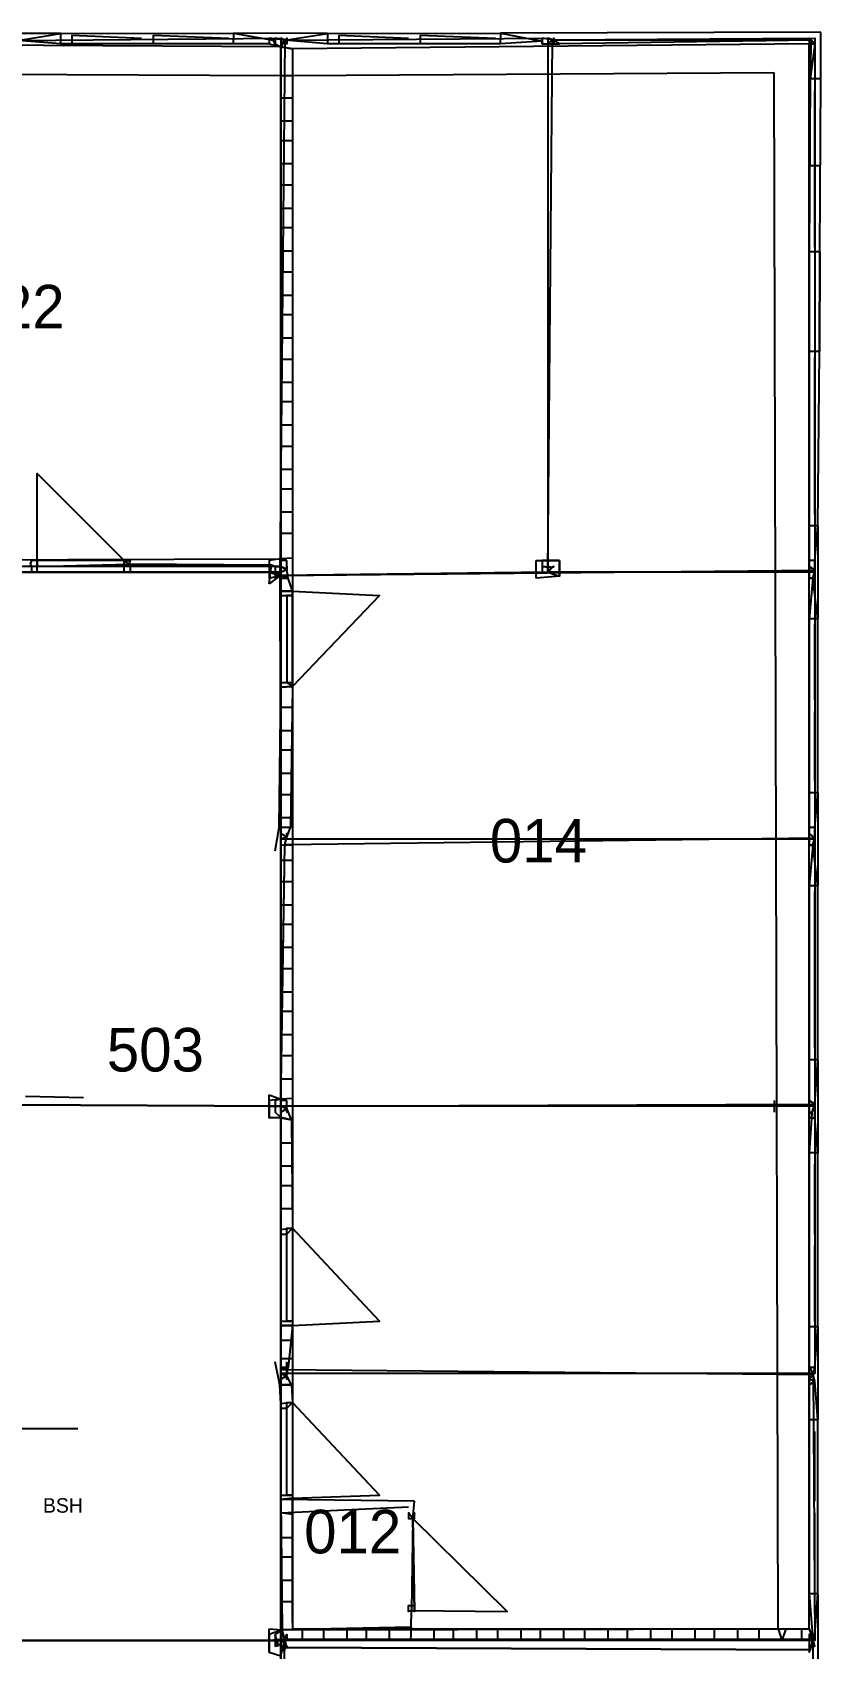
# Model space of a CAD drawing. Header units: metres. Extents: x -641 to 2745, y -1284 to 599.
# Drawn here: x 1109.2 to 1245, y 183.6 to 462 of the extents above; entities that cross this region are included whole.
import ezdxf

# ---------------------------------------------------------------- set-up
doc = ezdxf.new("R2010")
doc.units = ezdxf.units.M

msp = doc.modelspace()

# ---------------------------------------------------------------- linework, layer by layer
for p, q in [((1114, 461.8), (1097.83, 461.83)), ((1106.75, 460.62), (1114, 461.8)), ((1114, 460), (1106.75, 460.62)), ((1114, 461.8), (1143.83, 461.83)), ((1114, 461.8), (1114, 460)), ((1114, 461.8), (1114, 460)), ((1143.8, 460), (1114, 460)), ((1116, 461.5), (1116, 460)), ((1116, 461.5), (1128, 461)), ((1128, 461), (1128, 461)), ((1130, 461.5), (1130, 460)), ((1130, 461.5), (1143, 461)), ((1143.83, 461.83), (1143.8, 460)), ((1143.83, 461.83), (1143.8, 460)), ((1143.83, 461.83), (1143.8, 460)), ((1150, 460), (1143.8, 460)), ((1160, 461.8), (1143.83, 461.83)), ((1143.83, 461.83), (1150.67, 460.67)), ((1154, 459.17), (1152, 459.5)), ((1154, 459.17), (1152, 459.5)), ((1154, 459.17), (1152, 459.5)), ((1152, 371.29), (1152, 459.5)), ((1152, 459.5), (1154, 459.17)), ((1152.71, 460.65), (1160, 461.8)), ((1160, 460), (1152.71, 460.65)), ((1160, 461.8), (1189.83, 461.83)), ((1160, 461.8), (1160, 460)), ((1160, 461.8), (1160, 460)), ((1189.8, 460), (1160, 460)), ((1162, 461.5), (1162, 460)), ((1162, 461.5), (1174, 461)), ((1174, 461), (1174, 461)), ((1176, 461.5), (1176, 460)), ((1176, 461.5), (1189, 461)), ((1189.83, 461.83), (1189.8, 460)), ((1189.83, 461.83), (1189.8, 460)), ((1189.83, 461.83), (1189.8, 460)), ((1197, 460.5), (1189.8, 460)), ((1245, 462), (1189.83, 461.83)), ((1189.83, 461.83), (1197, 460.5)), ((1198.8, 460.73), (1243.44, 460.67)), ((1243.44, 460.67), (1200, 460)), ((1243.2, 454), (1243.44, 460.67)), ((1244, 460), (1243.2, 454)), ((1245, 454), (1245, 462)), ((1154, 459.17), (1154, 371.4)), ((1152, 454.5), (1058.5, 455)), ((1154, 454.5), (1152, 454.5)), ((1154, 454.5), (1152, 454.5)), ((1154, 454.5), (1152, 454.5)), ((1237, 455), (1154, 454.5)), ((1237.67, 187), (1237, 455)), ((1243.2, 454), (1243, 424.2)), ((1245, 454), (1243.2, 454)), ((1245, 454), (1243.2, 454)), ((1244.83, 424.17), (1245, 454)), ((1244, 438.25), (1244, 452)), ((1244, 452), (1244, 452)), ((1154, 450.67), (1152, 450.67)), ((1154, 450.67), (1152, 450.67)), ((1154, 450.67), (1152, 450.67)), ((1154, 446.67), (1152, 446.67)), ((1154, 446.67), (1152, 446.67)), ((1154, 446.67), (1152, 446.67)), ((1154, 443.33), (1152, 443.33)), ((1154, 443.33), (1152, 443.33)), ((1154, 443.33), (1152, 443.33)), ((1154, 439.33), (1152, 439.33)), ((1154, 439.33), (1152, 439.33)), ((1154, 439.33), (1152, 439.33)), ((1245, 439), (1243, 439)), ((1244, 425), (1244, 438.25)), ((1244, 438.25), (1244, 438.25)), ((1154, 435.67), (1152, 435.67)), ((1154, 435.67), (1152, 435.67)), ((1154, 435.67), (1152, 435.67)), ((1154, 431.67), (1152, 431.67)), ((1154, 431.67), (1152, 431.67)), ((1154, 431.67), (1152, 431.67)), ((1154, 428.33), (1152, 428.33)), ((1154, 428.33), (1152, 428.33)), ((1154, 428.33), (1152, 428.33)), ((1154, 424.33), (1152, 424.33)), ((1154, 424.33), (1152, 424.33)), ((1154, 424.33), (1152, 424.33)), ((1243, 424.2), (1243, 407)), ((1244.83, 424.17), (1243, 424.2)), ((1244.83, 424.17), (1243, 424.2)), ((1244.83, 424.17), (1243, 424.2)), ((1244.83, 424.17), (1244.8, 407)), ((1244.8, 407), (1244.83, 424.17)), ((1154, 420.67), (1152, 420.67)), ((1154, 420.67), (1152, 420.67)), ((1154, 420.67), (1152, 420.67)), ((1154, 416.67), (1152, 416.67)), ((1154, 416.67), (1152, 416.67)), ((1154, 416.67), (1152, 416.67)), ((1154, 413.33), (1152, 413.33)), ((1154, 413.33), (1152, 413.33)), ((1154, 413.33), (1152, 413.33)), ((1154, 409.33), (1152, 409.33)), ((1154, 409.33), (1152, 409.33)), ((1154, 409.33), (1152, 409.33)), ((1244.8, 407), (1243, 407)), ((1244.8, 407), (1243, 407)), ((1243, 407), (1243, 377)), ((1244.5, 377), (1244.8, 407)), ((1154, 405.67), (1152, 405.67)), ((1154, 405.67), (1152, 405.67)), ((1154, 405.67), (1152, 405.67)), ((1244, 392.5), (1244, 406)), ((1154, 401.67), (1152, 401.67)), ((1154, 401.67), (1152, 401.67)), ((1154, 401.67), (1152, 401.67)), ((1154, 398.33), (1152, 398.33)), ((1154, 398.33), (1152, 398.33)), ((1154, 398.33), (1152, 398.33)), ((1154, 394.33), (1152, 394.33)), ((1154, 394.33), (1152, 394.33)), ((1154, 394.33), (1152, 394.33)), ((1154, 390.67), (1152, 390.67)), ((1154, 390.67), (1152, 390.67)), ((1154, 390.67), (1152, 390.67)), ((1244, 379), (1244, 392.5)), ((1154, 386.67), (1152, 386.67)), ((1154, 386.67), (1152, 386.67)), ((1154, 386.67), (1152, 386.67)), ((1154, 383.33), (1152, 383.33)), ((1154, 383.33), (1152, 383.33)), ((1154, 383.33), (1152, 383.33)), ((1154, 379.33), (1152, 379.33)), ((1154, 379.33), (1152, 379.33)), ((1154, 379.33), (1152, 379.33)), ((1243, 377), (1243, 370.33)), ((1244.5, 377), (1243, 377)), ((1244, 371), (1244.5, 377)), ((1244.5, 377), (1244.5, 361)), ((1154, 375.67), (1152, 375.67)), ((1154, 375.67), (1152, 375.67)), ((1154, 375.67), (1152, 375.67)), ((1125.8, 370.4), (1150.4, 370.2)), ((1150.4, 370.2), (1125.8, 370.4)), ((1154, 371.4), (1152, 371.29)), ((1154, 371.4), (1152, 371.29)), ((1154, 371.4), (1152, 371.29)), ((1154, 371.4), (1152, 371.29)), ((1196, 368), (1196, 371)), ((1196, 371), (1200, 371)), ((1200, 371), (1200, 368.33)), ((1125, 369), (1110, 369)), ((1150, 367), (1150.4, 370.2)), ((1151.89, 368.44), (1150, 367)), ((1153.25, 368), (1151.89, 368.44)), ((1151.89, 368.44), (1152, 365.75)), ((1154, 365.75), (1153.25, 368)), ((1200, 368.33), (1196, 368)), ((1243.62, 368), (1243, 361)), ((1244.5, 361), (1243.62, 368)), ((1152, 365.75), (1154, 365.75)), ((1152, 349.2), (1152, 365.75)), ((1244.5, 361), (1243, 361)), ((1243, 361), (1243, 331)), ((1244, 347), (1244, 360)), ((1244.5, 331), (1244.5, 361)), ((1151.67, 325), (1152, 349.2)), ((1154, 349.33), (1152, 349.2)), ((1152, 349.2), (1154, 349.33)), ((1154, 349.33), (1153.67, 325)), ((1154, 345.67), (1152, 345.67)), ((1154, 345.67), (1152, 345.67)), ((1154, 345.67), (1152, 345.67)), ((1244, 333), (1244, 345)), ((1154, 341.67), (1152, 341.67)), ((1154, 341.67), (1152, 341.67)), ((1154, 341.67), (1152, 341.67)), ((1154, 338.33), (1152, 338.33)), ((1154, 338.33), (1152, 338.33)), ((1154, 338.33), (1152, 338.33)), ((1154, 334.33), (1152, 334.33)), ((1154, 334.33), (1152, 334.33)), ((1154, 334.33), (1152, 334.33)), ((1154, 330.67), (1152, 330.67)), ((1154, 330.67), (1152, 330.67)), ((1154, 330.67), (1152, 330.67)), ((1243, 331), (1243, 324.33)), ((1244.5, 331), (1243, 331)), ((1244, 325), (1244.5, 331)), ((1244.5, 331), (1244.5, 315)), ((1154, 326.67), (1152, 326.67)), ((1154, 326.67), (1152, 326.67)), ((1154, 326.67), (1152, 326.67)), ((1151, 321), (1151.67, 325)), ((1153.67, 325), (1151.67, 325)), ((1152, 278.25), (1152.67, 322.11)), ((1152.67, 322.11), (1154, 322)), ((1154, 322), (1154, 278.33)), ((1243.62, 322), (1243, 315)), ((1244.5, 315), (1243.62, 322)), ((1154, 319.33), (1152, 319.33)), ((1154, 319.33), (1152, 319.33)), ((1154, 319.33), (1152, 319.33)), ((1154, 315.67), (1152, 315.67)), ((1154, 315.67), (1152, 315.67)), ((1154, 315.67), (1152, 315.67)), ((1244.5, 315), (1243, 315)), ((1243, 315), (1243, 285)), ((1244.5, 285), (1244.5, 315)), ((1244, 300.5), (1244, 314)), ((1154, 311.67), (1152, 311.67)), ((1154, 311.67), (1152, 311.67)), ((1154, 311.67), (1152, 311.67)), ((1154, 308.33), (1152, 308.33)), ((1154, 308.33), (1152, 308.33)), ((1154, 308.33), (1152, 308.33)), ((1154, 304.33), (1152, 304.33)), ((1154, 304.33), (1152, 304.33)), ((1154, 304.33), (1152, 304.33)), ((1154, 300.67), (1152, 300.67)), ((1154, 300.67), (1152, 300.67)), ((1154, 300.67), (1152, 300.67)), ((1244, 287), (1244, 300.5)), ((1154, 296.67), (1152, 296.67)), ((1154, 296.67), (1152, 296.67)), ((1154, 296.67), (1152, 296.67)), ((1154, 293.33), (1152, 293.33)), ((1154, 293.33), (1152, 293.33)), ((1154, 293.33), (1152, 293.33)), ((1154, 289.33), (1152, 289.33)), ((1154, 289.33), (1152, 289.33)), ((1154, 289.33), (1152, 289.33)), ((1154, 285.67), (1152, 285.67)), ((1154, 285.67), (1152, 285.67)), ((1154, 285.67), (1152, 285.67)), ((1243, 285), (1243, 278)), ((1244.5, 285), (1243, 285)), ((1244, 277.36), (1244.5, 285)), ((1244.5, 285), (1244.5, 269)), ((1154, 281.67), (1152, 281.67)), ((1154, 281.67), (1152, 281.67)), ((1154, 281.67), (1152, 281.67)), ((1108, 278.75), (1118, 278.5)), ((1108, 278.75), (1118, 278.5)), ((1150, 275), (1150, 279)), ((1150, 279), (1152, 278.25)), ((1154, 278.33), (1152, 278.25)), ((1154, 278.33), (1152, 278.25)), ((1237, 278), (1237, 276)), ((1243.5, 275.83), (1243, 269)), ((1152, 275.1), (1150, 275)), ((1153.83, 274.67), (1152, 275.1)), ((1153.83, 274.67), (1152, 275.1)), ((1153.83, 274.67), (1152, 275.1)), ((1152, 255.75), (1152, 275.1)), ((1152, 275.1), (1153.83, 274.67)), ((1153.83, 274.67), (1154, 256)), ((1244.5, 269), (1244, 275)), ((1154, 270.67), (1152, 270.67)), ((1154, 270.67), (1152, 270.67)), ((1154, 270.67), (1152, 270.67)), ((1244.5, 269), (1243, 269)), ((1243, 269), (1243, 239)), ((1244.5, 239), (1244.5, 269)), ((1154, 266.67), (1152, 266.67)), ((1154, 266.67), (1152, 266.67)), ((1154, 266.67), (1152, 266.67)), ((1244, 255), (1244, 267)), ((1154, 263.33), (1152, 263.33)), ((1154, 263.33), (1152, 263.33)), ((1154, 263.33), (1152, 263.33)), ((1154, 259.33), (1152, 259.33)), ((1154, 259.33), (1152, 259.33)), ((1154, 259.33), (1152, 259.33)), ((1154, 256), (1152, 255.75)), ((1152, 255.75), (1152, 239.25)), ((1244, 240), (1244, 253)), ((1152, 231.67), (1152, 239.25)), ((1152, 239.25), (1154, 239.25)), ((1154, 236.67), (1152, 236.67)), ((1154, 236.67), (1152, 236.67)), ((1154, 236.67), (1152, 236.67)), ((1154, 239.25), (1153.25, 232)), ((1243, 239), (1243, 232.25)), ((1244.5, 239), (1243, 239)), ((1244, 232), (1244.5, 239)), ((1244.5, 239), (1244.5, 223)), ((1151.8, 229), (1151, 233)), ((1154, 233.5), (1152, 233.5)), ((1154, 233.5), (1152, 233.5)), ((1153.25, 232), (1152, 231.67)), ((1153, 230.57), (1153, 233)), ((1243, 232.25), (1243.73, 230.82)), ((1153.8, 229), (1151.8, 229)), ((1153.8, 229), (1151.8, 229)), ((1152, 225.75), (1151.8, 229)), ((1151.8, 229), (1153.8, 229)), ((1153.8, 229), (1154, 226)), ((1243, 229), (1243, 223)), ((1244.5, 223), (1244, 229.67)), ((1154, 226), (1152, 225.75)), ((1152, 225.75), (1152, 209.25)), ((1244.5, 223), (1243, 223)), ((1243, 223), (1243, 193)), ((1244.5, 193), (1244.5, 223)), ((1105, 221.5), (1117, 221.5)), ((1105, 221.5), (1117, 221.5)), ((1244, 209), (1244, 221)), ((1175, 209), (1152, 209.25)), ((1152, 209.25), (1152.2, 186.8)), ((1154, 188), (1154, 209.5)), ((1174.71, 206), (1175, 209)), ((1152, 207), (1174, 208)), ((1154, 206.67), (1152, 207)), ((1154, 206.67), (1152, 207)), ((1154, 206.67), (1152, 207)), ((1244, 194), (1244, 207)), ((1174.71, 206), (1174.5, 190.17)), ((1154, 202.67), (1152, 202.67)), ((1154, 202.67), (1152, 202.67)), ((1154, 202.67), (1152, 202.67)), ((1154, 199.33), (1152, 199.33)), ((1154, 199.33), (1152, 199.33)), ((1154, 199.33), (1152, 199.33)), ((1154, 195.33), (1152, 195.33)), ((1154, 195.33), (1152, 195.33)), ((1154, 195.33), (1152, 195.33)), ((1243, 193), (1243.62, 185.15)), ((1244.5, 193), (1243, 193)), ((1244, 186), (1244.5, 193)), ((1244.5, 193), (1244.5, 177)), ((1154, 191.67), (1152, 191.67)), ((1154, 191.67), (1152, 191.67)), ((1154, 191.67), (1152, 191.67)), ((1174.43, 187.29), (1174.5, 190.17)), ((1174.43, 187.29), (1174.5, 190.17)), ((1150, 183), (1150, 187)), ((1150, 187), (1152.2, 186.8)), ((1152.2, 186.8), (1174.43, 187.29)), ((1174.43, 187.29), (1152.2, 186.8)), ((1152.2, 186.8), (1243, 187)), ((1152.65, 185.22), (1152.2, 186.8)), ((1155.67, 187), (1155.67, 185)), ((1155.67, 187), (1155.67, 185)), ((1155.67, 187), (1155.67, 185)), ((1159.33, 187), (1159.33, 185)), ((1159.33, 187), (1159.33, 185)), ((1159.33, 187), (1159.33, 185)), ((1163.33, 187), (1163.33, 185)), ((1163.33, 187), (1163.33, 185)), ((1163.33, 187), (1163.33, 185)), ((1166.67, 187), (1166.67, 185)), ((1166.67, 187), (1166.67, 185)), ((1166.67, 187), (1166.67, 185)), ((1170.67, 187), (1170.67, 185)), ((1170.67, 187), (1170.67, 185)), ((1170.67, 187), (1170.67, 185)), ((1174.43, 187.29), (1174.33, 185)), ((1174.43, 187.29), (1174.33, 185)), ((1174.43, 187.29), (1174.33, 185)), ((1178.33, 187), (1178.33, 185)), ((1178.33, 187), (1178.33, 185)), ((1178.33, 187), (1178.33, 185)), ((1181.67, 187), (1181.67, 185)), ((1181.67, 187), (1181.67, 185)), ((1181.67, 187), (1181.67, 185)), ((1185.67, 187), (1185.67, 185)), ((1185.67, 187), (1185.67, 185)), ((1185.67, 187), (1185.67, 185)), ((1189.33, 187), (1189.33, 185)), ((1189.33, 187), (1189.33, 185)), ((1189.33, 187), (1189.33, 185)), ((1193.33, 187), (1193.33, 185)), ((1193.33, 187), (1193.33, 185)), ((1193.33, 187), (1193.33, 185)), ((1196.67, 187), (1196.67, 185)), ((1196.67, 187), (1196.67, 185)), ((1196.67, 187), (1196.67, 185)), ((1200.67, 187), (1200.67, 185)), ((1200.67, 187), (1200.67, 185)), ((1200.67, 187), (1200.67, 185)), ((1204.33, 187), (1204.33, 185)), ((1204.33, 187), (1204.33, 185)), ((1204.33, 187), (1204.33, 185)), ((1208.33, 187), (1208.33, 185)), ((1208.33, 187), (1208.33, 185)), ((1208.33, 187), (1208.33, 185)), ((1211.67, 187), (1211.67, 185)), ((1211.67, 187), (1211.67, 185)), ((1211.67, 187), (1211.67, 185)), ((1215.67, 187), (1215.67, 185)), ((1215.67, 187), (1215.67, 185)), ((1215.67, 187), (1215.67, 185)), ((1219.33, 187), (1219.33, 185)), ((1219.33, 187), (1219.33, 185)), ((1219.33, 187), (1219.33, 185)), ((1223.33, 187), (1223.33, 185)), ((1223.33, 187), (1223.33, 185)), ((1223.33, 187), (1223.33, 185)), ((1226.67, 187), (1226.67, 185)), ((1226.67, 187), (1226.67, 185)), ((1226.67, 187), (1226.67, 185)), ((1230.67, 187), (1230.67, 185)), ((1230.67, 187), (1230.67, 185)), ((1230.67, 187), (1230.67, 185)), ((1234.33, 187), (1234.33, 185)), ((1234.33, 187), (1234.33, 185)), ((1234.33, 187), (1234.33, 185)), ((1237.67, 187), (1238.33, 185)), ((1237.67, 187), (1238.33, 185)), ((1239, 187), (1238.33, 185)), ((1241.67, 187), (1241.67, 185)), ((1241.67, 187), (1241.67, 185)), ((1241.67, 187), (1241.67, 185)), ((1243, 187), (1243.62, 185.15)), ((1243.62, 185.15), (1152.65, 185.22)), ((1243.25, 183.38), (1153, 183.78)), ((1153, 183.78), (1243.25, 183.38))]:
    msp.add_line(p, q)
for points in [[(1152, 459.5), (1060, 460), (1060, 371), (1152, 371.29)], [(1106.75, 460.62), (1152, 461), (1152, 369), (1106, 369)], [(1152.71, 460.65), (1150, 461), (1150, 460), (1152, 459.5)], [(1150.67, 460.67), (1151, 461), (1151, 460), (1150.67, 460.67)], [(1152.71, 460.65), (1151, 461), (1151, 460), (1152, 459.5)], [(1152.71, 460.65), (1151, 461), (1151, 460), (1152, 459.5)], [(1152.71, 460.65), (1151, 461), (1151, 460), (1152, 459.5)], [(1152.71, 460.65), (1198, 461), (1198, 369), (1151.89, 368.44)], [(1152.71, 460.65), (1152, 461), (1152, 460), (1152.71, 460.65)], [(1152.71, 460.65), (1152, 461), (1152, 460), (1152.71, 460.65)], [(1152.71, 460.65), (1152, 461), (1152, 460), (1152.71, 460.65)], [(1152.71, 460.65), (1152, 461), (1152, 460), (1152.71, 460.65)], [(1152.71, 460.65), (1153, 461), (1153, 460), (1152.71, 460.65)], [(1154, 209.5), (1154, 187), (1175, 187), (1243, 187), (1243, 460), (1154, 459.17)], [(1197, 460.5), (1197, 461), (1197, 460), (1197, 460.5)], [(1198.8, 460.73), (1197, 461), (1197, 460), (1198, 460)], [(1198.8, 460.73), (1197, 461), (1197, 460), (1198, 460)], [(1198.8, 460.73), (1197, 461), (1197, 460), (1198, 460)], [(1198.8, 460.73), (1197, 461), (1197, 460), (1198, 460)], [(1198.8, 460.73), (1198, 461), (1198, 460), (1198.8, 460.73)], [(1198.8, 460.73), (1198, 461), (1198, 460), (1198.8, 460.73)], [(1198.8, 460.73), (1198, 461), (1198, 460), (1198.8, 460.73)], [(1198.8, 460.73), (1198, 461), (1198, 460), (1200, 460)], [(1198.8, 460.73), (1244, 461), (1244, 369), (1198, 369)], [(1198.8, 460.73), (1199, 461), (1199, 460), (1198.8, 460.73)], [(1243.44, 460.67), (1243, 461), (1243, 460), (1243.44, 460.67)], [(1243.44, 460.67), (1243, 461), (1243, 460), (1244, 460)], [(1243.44, 460.67), (1243, 461), (1243, 460), (1244, 460)], [(1243.44, 460.67), (1243, 461), (1243, 460), (1244, 460)], [(1243.44, 460.67), (1243, 461), (1243, 460), (1244, 460)], [(1108.8, 370.4), (1109, 370), (1109, 369), (1110, 369), (1110, 370), (1110, 370), (1110, 371), (1109, 371), (1109, 371), (1108.8, 370.4)], [(1125, 371), (1110, 371), (1110, 370), (1125.8, 370.4)], [(1125.8, 370.4), (1126, 370), (1126, 369), (1125, 369), (1125, 370), (1125, 370), (1125, 371), (1126, 371), (1126, 371), (1125.8, 370.4)], [(1152, 371.29), (1150, 371), (1150, 369), (1151.89, 368.44)], [(1153, 371), (1152, 371), (1152, 369), (1153, 369.46)], [(1198, 371), (1197, 371), (1197, 369), (1198, 369)], [(1200, 371), (1198, 371), (1198, 369), (1200, 368.33)], [(1244, 371), (1243, 371), (1243, 369), (1244, 369.33)], [(1243, 370.33), (1243, 370), (1243, 370), (1243, 370.33)], [(1107, 92), (1152, 92), (1152, 370), (969, 370), (969, 323), (1105, 323), (1105, 186), (1106.67, 186)], [(1106, 369), (1152, 369), (1152, 277), (1106, 277.27)], [(1151.89, 368.44), (1150, 369), (1150, 368), (1151.89, 368.44)], [(1150.4, 370.2), (1151, 370), (1151, 370), (1150.4, 370.2)], [(1152, 370), (1151, 370), (1151, 370), (1152, 370)], [(1152, 370), (1151, 370), (1151, 369), (1151.89, 368.44)], [(1152, 370), (1151, 370), (1151, 369), (1151.89, 368.44)], [(1151.89, 368.44), (1151, 369), (1151, 368), (1151.89, 368.44)], [(1151.89, 368.44), (1151, 369), (1151, 368), (1151.89, 368.44)], [(1151.89, 368.44), (1151, 369), (1151, 368), (1151.89, 368.44)], [(1151.89, 368.44), (1151, 368), (1151, 368), (1151.89, 368.44)], [(1244, 369.33), (1244, 323), (1152, 323), (1151.89, 368.44)], [(1153, 369.46), (1152, 370), (1152, 370), (1153, 369.46)], [(1153, 369.46), (1152, 370), (1152, 369), (1153, 369.46)], [(1153, 369.46), (1152, 370), (1152, 369), (1153, 369.46)], [(1153, 369.46), (1152, 369), (1152, 368), (1153.25, 368)], [(1153, 369.46), (1152, 369), (1152, 368), (1153.25, 368)], [(1153, 369.46), (1152, 369), (1152, 368), (1153.25, 368)], [(1153, 369.46), (1152, 369), (1152, 368), (1153.25, 368)], [(1153, 369.46), (1153, 370), (1153, 370), (1153, 369.46)], [(1153.25, 368), (1153, 368), (1153, 368), (1153.25, 368)], [(1197, 370), (1197, 370), (1197, 370), (1197, 370)], [(1198.67, 369.83), (1197, 370), (1197, 370), (1198.67, 369.83)], [(1198.67, 369.83), (1197, 370), (1197, 369), (1198, 369)], [(1198.67, 369.83), (1197, 370), (1197, 369), (1198, 369)], [(1198.67, 369.83), (1198, 370), (1198, 370), (1198.67, 369.83)], [(1198.67, 369.83), (1198, 370), (1198, 369), (1198.67, 369.83)], [(1198.67, 369.83), (1198, 370), (1198, 369), (1198.67, 369.83)], [(1198.67, 369.83), (1199, 370), (1199, 370), (1198.67, 369.83)], [(1244, 369.33), (1243, 370), (1243, 370), (1244, 369.33)], [(1244, 369.33), (1243, 370), (1243, 369), (1244, 369.33)], [(1244, 369.33), (1243, 370), (1243, 369), (1244, 369.33)], [(1244, 369.33), (1243, 369), (1243, 368), (1243.62, 368)], [(1244, 369.33), (1243, 369), (1243, 368), (1243.62, 368)], [(1244, 369.33), (1243, 369), (1243, 368), (1243.62, 368)], [(1244, 369.33), (1243, 369), (1243, 368), (1243.62, 368)], [(1243.62, 368), (1243, 368), (1243, 368), (1243.62, 368)], [(1152, 365.75), (1152, 366), (1152, 366), (1152, 365), (1153, 365), (1153, 365), (1154, 365), (1154, 366), (1154, 366), (1154, 365.75)], [(1154, 349.33), (1154, 365), (1153, 365), (1153, 350)], [(1152, 349.2), (1152, 349), (1152, 349), (1152, 350), (1153, 350), (1153, 350), (1154, 350), (1154, 349), (1154, 349), (1154, 349.33)], [(1153.67, 325), (1152, 325), (1152, 323), (1153, 323.38)], [(1153, 323.38), (1152, 324), (1152, 323), (1153, 323.38)], [(1153, 323.38), (1152, 324), (1152, 323), (1153, 323.38)], [(1153, 323.38), (1152, 324), (1152, 323), (1153, 323.38)], [(1153, 323.38), (1152, 323), (1152, 322), (1152.67, 322.11)], [(1153, 323.38), (1152, 323), (1152, 322), (1152.67, 322.11)], [(1153, 323.38), (1152, 323), (1152, 322), (1152.67, 322.11)], [(1153, 323.38), (1152, 323), (1152, 322), (1152.67, 322.11)], [(1244, 323.25), (1244, 277), (1152, 277), (1152.67, 322.11)], [(1153, 323.38), (1153, 324), (1153, 324), (1153, 323.38)], [(1244, 325), (1243, 325), (1243, 323), (1244, 323.25)], [(1243, 324.33), (1243, 324), (1243, 324), (1243, 324.33)], [(1244, 323.25), (1243, 324), (1243, 323), (1244, 323.25)], [(1244, 323.25), (1243, 324), (1243, 323), (1244, 323.25)], [(1244, 323.25), (1243, 324), (1243, 323), (1244, 323.25)], [(1244, 323.25), (1243, 323), (1243, 322), (1243.62, 322)], [(1244, 323.25), (1243, 323), (1243, 322), (1243.62, 322)], [(1244, 323.25), (1243, 323), (1243, 322), (1243.62, 322)], [(1244, 323.25), (1243, 323), (1243, 322), (1243.62, 322)], [(1152.67, 322.11), (1153, 322), (1153, 322), (1152.67, 322.11)], [(1243.62, 322), (1243, 322), (1243, 322), (1243.62, 322)], [(1106, 277.27), (1152, 277), (1152, 185), (1106, 185)], [(1152, 278.25), (1150, 278), (1150, 277), (1152, 277)], [(1152, 277), (1150, 277), (1150, 275), (1152, 275.1)], [(1152, 278.25), (1151, 278), (1151, 277), (1152, 277)], [(1152, 278.25), (1151, 278), (1151, 277), (1152, 277)], [(1152, 278.25), (1151, 278), (1151, 277), (1152, 277)], [(1151, 278), (1151, 278), (1151, 278), (1151, 278)], [(1152, 277), (1151, 277), (1151, 276), (1152, 275.1)], [(1152, 277), (1151, 277), (1151, 276), (1152, 275.1)], [(1152, 277), (1151, 277), (1151, 276), (1152, 275.1)], [(1151, 276), (1151, 276), (1151, 276), (1151, 276)], [(1153, 278), (1152, 278), (1152, 277), (1153, 276.62)], [(1153, 278), (1152, 278), (1152, 277), (1153, 276.62)], [(1153, 278), (1152, 278), (1152, 277), (1153, 276.62)], [(1153, 278), (1152, 278), (1152, 277), (1153, 276.62)], [(1244, 277.36), (1244, 231), (1152, 231), (1152, 277)], [(1153, 276.62), (1152, 277), (1152, 276), (1153, 276.62)], [(1153, 276.62), (1152, 277), (1152, 276), (1153, 276.62)], [(1153, 276.62), (1152, 277), (1152, 276), (1153, 276.62)], [(1153, 276.62), (1152, 277), (1152, 275), (1153.83, 274.67)], [(1153, 278), (1153, 278), (1153, 278), (1153, 278)], [(1153, 276.62), (1153, 276), (1153, 276), (1153, 276.62)], [(1243, 278), (1243, 278), (1243, 278), (1243, 278)], [(1244, 277.36), (1243, 278), (1243, 277), (1244, 277.36)], [(1244, 277.36), (1243, 278), (1243, 277), (1244, 277.36)], [(1244, 277.36), (1243, 278), (1243, 277), (1244, 277.36)], [(1244, 277.36), (1243, 278), (1243, 277), (1244, 277.36)], [(1244, 277.36), (1243, 277), (1243, 276), (1243.5, 275.83)], [(1244, 277.36), (1243, 277), (1243, 276), (1243.5, 275.83)], [(1244, 277.36), (1243, 277), (1243, 276), (1243.5, 275.83)], [(1244, 277.36), (1243, 277), (1243, 275), (1244, 275)], [(1243.5, 275.83), (1243, 276), (1243, 276), (1243.5, 275.83)], [(1152, 255.75), (1152, 256), (1152, 256), (1152, 255), (1153, 255), (1153, 256), (1154, 256), (1154, 256), (1154, 256), (1154, 256)], [(1154, 256), (1154, 240), (1153, 240), (1153, 255)], [(1152, 239.25), (1152, 239), (1152, 239), (1152, 240), (1153, 240), (1153, 240), (1154, 240), (1154, 239), (1154, 239), (1154, 239.25)], [(1153.25, 232), (1152, 232), (1152, 231), (1153, 230.57)], [(1153.25, 232), (1152, 232), (1152, 231), (1153, 230.57)], [(1153.25, 232), (1152, 232), (1152, 231), (1153, 230.57)], [(1153.25, 232), (1152, 232), (1152, 231), (1153, 230.57)], [(1243.73, 230.82), (1244, 185), (1152, 185), (1152, 231.67)], [(1153.25, 232), (1153, 232), (1153, 232), (1153.25, 232)], [(1243, 232.25), (1243, 232), (1243, 232), (1243, 232.25)], [(1244, 232), (1243, 232), (1243, 231), (1243.73, 230.82)], [(1244, 232), (1243, 232), (1243, 231), (1243.73, 230.82)], [(1244, 232), (1243, 232), (1243, 231), (1243.73, 230.82)], [(1244, 232), (1243, 232), (1243, 231), (1243.73, 230.82)], [(1153, 230.57), (1152, 231), (1152, 230), (1153, 230.57)], [(1153, 230.57), (1152, 231), (1152, 230), (1153, 230.57)], [(1153, 230.57), (1152, 231), (1152, 229), (1153.8, 229)], [(1153, 230.57), (1152, 230), (1152, 230), (1153, 230.57)], [(1153, 230.57), (1153, 230), (1153, 230), (1153, 230.57)], [(1243.73, 230.82), (1243, 231), (1243, 230), (1244, 229.67)], [(1243.73, 230.82), (1243, 231), (1243, 230), (1244, 229.67)], [(1243.73, 230.82), (1243, 231), (1243, 229), (1244, 229.67)], [(1243.73, 230.82), (1243, 230), (1243, 230), (1243.73, 230.82)], [(1244, 229.67), (1243, 230), (1243, 230), (1244, 229.67)], [(1152, 225.75), (1152, 226), (1152, 226), (1152, 225), (1153, 225), (1153, 226), (1154, 226), (1154, 226), (1154, 226), (1154, 226)], [(1154, 226), (1154, 210), (1153, 210), (1153, 225)], [(1152, 209.25), (1152, 209), (1152, 209), (1152, 210), (1153, 210), (1153, 210), (1154, 210), (1154, 209), (1154, 209), (1154, 209.5)], [(1174.71, 206), (1174, 207), (1174, 207), (1174, 206), (1175, 206), (1175, 206), (1175, 206), (1175, 207), (1175, 207), (1174.71, 206)], [(1174.71, 206), (1175, 190), (1175, 190), (1174.71, 206)], [(1174.5, 190.17), (1174, 190), (1174, 190), (1174, 191), (1175, 191), (1175, 190), (1175, 190), (1175, 190), (1175, 190), (1174.5, 190.17)], [(1152.2, 186.8), (1150, 186), (1150, 185), (1152.65, 185.22)], [(1152.2, 186.8), (1151, 186), (1151, 185), (1152.65, 185.22)], [(1152.2, 186.8), (1151, 186), (1151, 185), (1152.65, 185.22)], [(1152.2, 186.8), (1151, 186), (1151, 185), (1152.65, 185.22)], [(1106, 185), (1152, 185), (1152, 93), (1106, 93)], [(1152.65, 185.22), (1150, 185), (1150, 183), (1152, 182.33)], [(1151, 186), (1151, 186), (1151, 185), (1151.57, 184.14)], [(1152.65, 185.22), (1151, 185), (1151, 184), (1151.57, 184.14)], [(1152.65, 185.22), (1151, 185), (1151, 184), (1151.57, 184.14)], [(1151.57, 184.14), (1151, 184), (1151, 184), (1151.57, 184.14)], [(1151.57, 184.14), (1151, 184), (1151, 184), (1151.57, 184.14)], [(1152.65, 185.22), (1152, 186), (1152, 185), (1152.65, 185.22)], [(1152.65, 185.22), (1152, 186), (1152, 185), (1152.65, 185.22)], [(1152.65, 185.22), (1152, 186), (1152, 185), (1152.65, 185.22)], [(1152.65, 185.22), (1152, 186), (1152, 185), (1152.65, 185.22)], [(1152.65, 185.22), (1152, 185), (1152, 184), (1153, 183.78)], [(1152.65, 185.22), (1152, 185), (1152, 184), (1153, 183.78)], [(1152.65, 185.22), (1152, 185), (1152, 183), (1153, 183.78)], [(1243.62, 185.15), (1244, 139), (1152, 139), (1152.65, 185.22)], [(1153, 183.78), (1152, 184), (1152, 184), (1153, 183.78)], [(1152.65, 185.22), (1153, 186), (1153, 185), (1152.65, 185.22)], [(1153, 183.78), (1153, 184), (1153, 184), (1153, 183.78)], [(1243.62, 185.15), (1243, 186), (1243, 185), (1243.62, 185.15)], [(1244, 186), (1243, 186), (1243, 185), (1243.62, 185.15)], [(1244, 186), (1243, 186), (1243, 185), (1243.62, 185.15)], [(1244, 186), (1243, 186), (1243, 185), (1243.62, 185.15)], [(1244, 186), (1243, 186), (1243, 185), (1243.62, 185.15)], [(1243.62, 185.15), (1243, 185), (1243, 184), (1244, 184)], [(1243.62, 185.15), (1243, 185), (1243, 184), (1244, 184)], [(1243.62, 185.15), (1243, 185), (1243, 183), (1243.25, 183.38)], [(1243.25, 183.38), (1243, 184), (1243, 184), (1243.25, 183.38)], [(1244, 184), (1243, 184), (1243, 184), (1244, 184)]]:
    msp.add_lwpolyline(points, close=True)
for points in [[(1110, 371), (1110, 386), (1125, 371)], [(1154, 365.75), (1169, 365), (1154, 349.33)], [(1154, 239.25), (1169, 240), (1154, 256)], [(1154, 209.5), (1169, 210), (1154, 226)], [(1174.5, 190.17), (1191, 190), (1174.71, 206)]]:
    msp.add_lwpolyline(points)

# ---------------------------------------------------------------- texts
for s, height, p in [('022', 7.5, (1098, 411)), ('014', 7.5, (1188, 319)), ('503', 7.5, (1122, 283)), ('BSH', 2.5, (1111, 207)), ('012', 7.5, (1156, 200))]:
    msp.add_text(s, height=height).set_placement(p)

doc.saveas('drawing.dxf')
